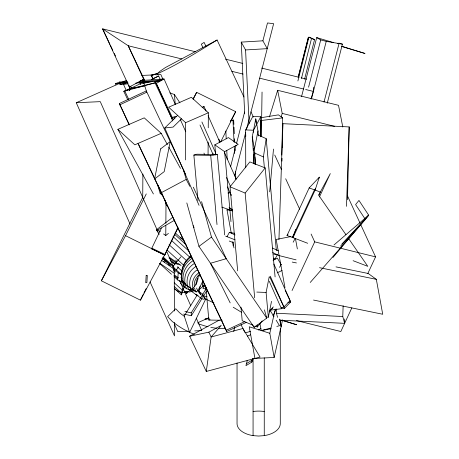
<?xml version="1.0" encoding="UTF-8"?>
<svg xmlns="http://www.w3.org/2000/svg" width="459" height="459" viewBox="0 0 459 459"><rect width="100%" height="100%" fill="white"/><g stroke="black" fill="none" stroke-linecap="round" stroke-linejoin="round"><path stroke-width="0.69" d="M142.887 174.064L142.726 197.404L101.37 280.799L140.414 300.157L164.597 255.043L178.063 227.882M163.553 233.958L165.779 235.513L165.848 225.489M165.865 223.344L166.003 202.585M185.379 159.921L185.631 122.685L168.665 107.205L191.386 97.302L208.352 112.782L208.248 127.786M208.065 154.224L208.151 142.078M261.372 136.466L262.049 92.058M260.597 136.271L260.964 120.533L260.448 120.172M281.786 155.062L282.652 117.888L278.406 114.865L261.102 117.711M281.987 161.12L282.055 158.292M282.302 147.695L282.514 138.509M282.629 133.563L282.859 123.672L349.19 126.919L347.503 199.648M280.397 320.193L344.634 323.343L344.738 319.057M310.984 98.915L313.302 91.41L313.422 87.21M277.563 317.358L276.444 313.262L276.593 308.97M278.94 239.569L282.859 123.672M344.634 323.343L342.775 316.515L343.137 305.78M346.505 206.338L349.19 126.919M173.192 266.237L180.909 256.845M172.745 266.662L181.701 274.838L181.253 282.05L177.742 279.996L178.195 272.778L172.923 267.97M198.208 274.878C198.902 287.586 184.92 298.769 174.328 288.447M269.674 191.839L273.495 149.083M247.263 360.384L245.961 365.662L251.79 362.105L252.926 358.777M251.79 362.105L252.467 358.846M206.28 371.451L211.134 336.992L221.221 325.437L208.856 332.161L189.665 336.212L206.28 371.451L260.064 357.056L242.909 328.489L211.134 336.992L208.856 332.161M264.373 167.615L263.403 156.955L266.186 138.652L257.889 134.894M183.939 283.226L181.471 293.089L181.397 294.873L184.369 286.628M201.008 294.712L199.189 291.58L200.141 286.382M254.303 164.081L252.261 136.839L255.755 118.864L257.975 130.999L258.342 135.91M254.952 155.297L254.475 148.98L257.975 130.999M266.209 317.135L268.349 317.215L266.1 292.446L269.267 276.565M268.349 317.215L271.516 301.334M233.751 331.507L234.595 327.33M181.305 281.751L196.217 291.976L197.84 290.645L202.792 294.208L201.828 298.792L191.323 315.717L183.6 314.065M282.572 319.877L281.069 326.865L279.646 319.12M269.812 333.274L249.254 326.791L254.929 358.433L274.149 357.458L269.812 333.274L275.274 309.131M274.149 357.458L281.178 326.372L279.938 319.464M298.339 77.164L308.305 37.615L298.149 77.164M297.897 80.95L308.936 37.145L314.57 39.6L304.587 79.206M301.454 78.489L311.615 38.177M230.544 166.818L236.064 145.314M236.597 143.231L244.618 112.013M262.898 40.817L241.245 42.113L245.576 49.951L267.23 48.654L262.898 40.817L267.488 22.95L273.639 23.684L246.454 129.553M234.532 175.975L245.743 132.324M301.557 96.562L316.704 37.598L333.613 42.63M308.58 87.17L320.709 39.939L316.704 37.598M311.449 98.989L326.246 41.356L342.42 44.15L327.261 103.183M323.985 102.15L339.132 43.169L337.463 43.594M269.444 116.902L277.655 90.303L338.518 105.312L342.793 127.023M281.16 116.804L282.21 113.407L277.655 90.303M307.691 243.281L292.997 237.647L295.665 229.46M292.997 237.647L315.126 190.078L319.338 177.163L309.154 187.96L287.024 235.53L292.349 237.395L293.462 236.219M185.333 291.941L186.606 293.657L187.14 292.366M318.741 178.448L319.338 177.163M292.349 237.395L314.478 189.831L315.591 188.655M319.407 196.991L330.291 173.6L318.707 195M292.056 290.541L314.702 241.859L311.11 234.05M351.841 307.857L340.83 331.518L296.468 320.577M367.757 273.65L375.565 256.874L360.682 224.531M151.533 248.824L151.849 248.199L165.062 254.487L164.741 255.112L151.533 248.824L161.407 228.117M164.741 255.112L177.788 227.75M212.557 154.878L213.154 153.599M219.023 141.309L219.643 140.018L218.381 139.421M205.89 298.683L189.624 332.396L184.22 315.947L197.152 295.114M101.37 280.799L125.554 235.685L146.26 193.927M193.199 99.282L196.647 92.322L235.691 111.68L220.75 141.802M140.414 300.157L143.271 294.391M143.908 293.112L146.128 288.625M202.792 294.208L203.515 296.107L204.898 297.943L204.198 299.331L201.828 298.792L188.804 289.422M186.606 293.657L187.243 292.406M245.737 167.856L245.634 129.931L252.829 116.471L260.741 116.781L260.792 136.828M253.552 132.347L253.546 130.241L260.741 116.781M193.073 98.989L196.647 92.322M230.263 121.801L230.82 120.769M231.141 120.16L235.691 111.68M203.205 280.73L197.84 290.645L199.189 291.58M227.039 236.683L229.408 232.306L234.503 233.292M204.886 284.907L202.958 288.464L206.034 289.009L206.705 287.77M274.637 259.794L277.351 254.774M279.537 267.39L281.235 264.241M293.158 242.209L295.206 238.433M191.323 315.717L191.219 312.854L206.028 288.998M203.262 296.48L206.493 291.276M127.177 90.452L127.682 89.66M176.376 269.898L178.465 267.018M334.014 244.94L368.675 215.162L365.312 219.31L355.599 204.582L358.961 200.434L368.675 215.162L332.941 257.488M237.67 270.856L230.028 186.796L249.828 161.912L265.182 167.902L275.09 276.903M254.676 297.793L245.152 193.067L265.182 167.902M255.055 326.056L257.333 327.003L262.227 320.852M269.347 311.902L273.352 306.87M231.267 233.115L227.004 209.883L227.601 209.172M310.238 282.451L365.375 219.408L340.589 246.11M341.903 244.004L368.675 215.162M287.024 235.53L287.994 234.497M269.915 310.192L284.534 308.339L290.685 301.965L285.2 290.335M203.337 107.24L204.037 106.528L206.068 111.101M269.244 281.195L281.149 308.052L281.906 307.283M281.149 308.052L283.914 306.945L290.105 300.651L273.874 264.051M199.063 205.345L164.764 127.969L177.725 115.249M181.575 118.766L173.1 127.086L164.764 127.969M269.135 311.42L272.629 307.995M199.493 289.29L203.348 286.129L202.918 285.383A13.259 10.373 19.8 0 1 202.207 282.583M165.779 235.513L168.436 233.367M156.634 229.609L157.638 231.973L156.634 229.609L172.9 217.17M264.436 309.877L266.742 318.116L254.2 327.399L198.954 246.368L211.496 237.091L201.587 201.633M217.096 40.013C197.829 51.735 178.729 64.03 158.183 73.411L157.902 73.027L160.088 71.208L165.332 67.593L217.096 40.013L243.953 96.975M200.044 274.539L198.85 275.268A19.886 15.56 19.8 0 0 194.277 286.267M258.44 330.01L260.85 328.541M246.225 363.746L252.054 360.189M142.829 79.78L143.948 79.109L144.556 80.405M156.806 230.464L174.73 220.131M129.759 90.412L129.18 89.103L139.49 84.123L152.072 81.484M172.544 120.964L171.718 118.221L173.972 116.93L176.365 116.356M230.911 120.625L233.665 120.12L233.872 124.418M143.948 79.109L129.358 87.009L130.27 88.943M189.665 336.212L219.253 320.118M214.818 144.855L228.41 137.58L238.204 144.356L224.606 151.636L214.818 144.855L215.724 154.838M157.535 184.352L160.134 193.325L186.193 179.383L183.594 170.404L185.757 174.54M122.719 82.574L126.799 82.322L122.719 82.574L126.191 90.406M158.676 76.01L151.636 79.436L158.676 76.01L160.415 79.935M273.082 260.264L277.362 258.182L281.172 264.774M277.219 272.847L282.107 270.46M129.191 124.837L119.346 103.522L146.323 90.916L184.329 171.517M119.759 104.836L146.737 92.225L142.778 79.619M246.598 322.247L226.666 331.559L226.253 330.245L244.899 321.535M130.046 224.032L76.274 102.741L126.437 80.325M197.812 322.706L208.874 317.766M153.404 193.968L117.883 129.335L144.235 117.848L161.201 133.334L167.386 144.591M161.201 133.334L134.848 144.815L117.883 129.335M185.631 122.685L208.352 112.782M127.751 99.746L123.781 91.33L129.145 89.035L155.917 82.631L173.462 119.828M154.063 81.472L158.762 81.048L161.344 80.055M123.781 91.33L155.917 82.631M116.001 84.904L115.45 83.664L119.529 82.029L127.424 81.49M137.264 82.368L158.78 81.082L164.047 78.971L175.321 104.4M155.102 82.981L171.718 118.221L172.544 117.888M202.207 107.263L204.037 106.528M157.322 73.515L151.556 75.569L151.12 75.156L157.322 73.515L157.93 74.811M161.39 260.224L173.726 268.785L174.242 268.613L174.403 310.995M245.863 332.712L250.516 331.358M198.007 200.669L193.859 155.073L196.882 154.213L217.354 154.574L224.652 234.888M205.907 287.581L208.856 320.038L210.067 319.694M259.955 323.664L261.228 330.595L270.718 328.059M276.817 326.424L279.525 325.701L276.175 320.25M193.887 290.874L189.429 292.033L184.638 291.339M129.18 89.103L145.17 85.753M290.92 236.551L276.157 239.489L284.976 287.569M261.228 330.595L271.062 328.747M120.247 84.364L121.664 84.181M123.081 84.003L125.204 83.733M227.899 193.021L230.034 192.751L231.25 195.333L227.429 186.888M287.879 302.326L290.685 301.965M205.093 318.988L206.51 318.804M260.964 120.533L282.652 117.888M193.859 155.073L210.71 155.371L217.354 154.574M161.298 79.964L139.37 81.937L140.58 84.513M119.524 84.582L127.981 83.825M135.738 83.125L152.652 81.599M205.098 319.114L209.35 318.735M121.36 82.591L119.747 82.758L121.056 82.729M280.283 328.678L280.283 423.571A21.619 12.479 0 0 1 264.258 435.625L258.664 436.05L253.07 435.625A21.619 12.479 0 0 1 237.045 423.571L237.045 362.926M140.156 80.612L164.047 78.971L156.289 83.418L171.718 118.221M115.45 83.664L128.027 82.913M230.848 120.287L233.665 120.12M141.762 75.448L152.985 74.937M155.79 74.806L160.851 74.576L162.87 79.132M76.274 102.741L100.274 101.646L159.141 234.429M188.356 331.18L177.765 331.662L174.3 323.836M194.708 330.893L201.765 330.572L196.28 318.207M208.856 320.038L222.196 320.279M245.634 129.931L253.546 130.241M256.822 292.079L266.1 292.446M276.444 313.262L342.775 316.515M183.766 286.582L186.515 288.745L191.495 290.214M192.034 290.277L193.652 290.461M227.004 209.883L231.657 210.44M178.195 263.391L181.116 265.417L177.776 264.068L175.229 263.741L169.979 260.098M180.14 237.785L182.883 238.181M203.544 295.946L207.032 296.623M273.639 254.085L277.138 254.802M336.005 266.88L368.238 273.495L376.323 279.336L382.726 314.254L313.543 300.06M273.312 258.199L275.411 258.629M292.228 262.078L296.434 262.944M319.562 267.689L376.323 279.336M202.677 286.313L203.945 286.582M184.891 311.5L191.219 312.854M195.609 51.792L102.592 28.848L129.358 87.009L131.044 86.866L131.653 88.162M225.455 59.154L242.811 63.434M261.55 68.058L299.033 77.307M301.115 77.818L306.669 79.189M181.804 58.976L128.233 45.757L102.592 28.848L109.971 44.38M231.898 71.329L243.029 74.077M259.725 78.196L303.56 89.012M305.648 89.522L313.302 91.41M282.21 113.407L334.772 126.374M314.702 241.859L375.565 256.874M296.084 259.863L279.112 255.6L272.703 252.599M338.857 43.244L342.42 44.15M320.709 39.939L326.246 41.356M350.137 49.01L365.003 53.479L342.041 46.382M281.774 320.273L296.64 324.743L281.992 320.204M341.542 46.388L349.488 48.809M309.154 187.96L314.478 189.831M169.813 92.879L174.42 94.531L179.945 102.879M221.852 207.107L232.661 210.985M311.885 38.573L314.57 39.6M315.126 190.078L320.33 192.074L318.793 195.385L345.925 234.675M353.103 260.701L367.797 266.34L348.76 238.778M225.639 236.127L235.014 239.822M229.282 241.038L233.206 242.587M230.028 186.796L245.152 193.067M253.133 325.259L242.203 320.726L240.975 307.191M263.403 156.955L254.395 152.876L255.428 164.253M272.491 248.061L278.28 250.775M229.408 232.306L235.065 234.956M195.781 294.443L198.11 295.533M204.301 298.436L213.957 302.963M308.936 37.145L311.294 38.286M125.554 235.685L164.597 255.043M178.195 272.778L181.701 274.838M233.212 307.237L241.669 312.384M229.511 207.979L232.392 209.981M169.44 257.321L176.445 262.175M168.958 257.947L177.776 264.068M162.102 258.532L173.663 266.564L173.135 266.186L173.737 270.942L175.39 272.089L173.726 268.785M163.668 261.274L164.838 262.089M168.367 264.533L170.128 265.755M173.066 267.798L174.242 268.613M159.818 263.259L174.259 273.277M174.386 275.016L178.471 277.85M181.219 280.983L189.527 287.454M193.864 290.346L196.217 291.976L195.345 290.467A19.886 15.56 19.8 0 1 194.576 288.074M156.863 229.293L160.208 231.623M229.075 207.411L232.696 209.998M203.377 296.853L204.898 297.943M160.134 193.325L162.939 195.815L157.833 184.988M175.149 232.816L184.3 241.199M174.523 234.228L186.09 244.785M173.049 236.62L188.856 251.044M171.178 240.183L190.152 257.499M169.084 244.71L187.002 261.062M166.858 249.857L184.248 265.727M170.421 260.523L174.638 264.373M177.272 266.777L182.016 271.108M163.186 257L173.198 266.14M162.727 257.522L168.528 262.812M162.411 258.377L170.295 265.572M180.944 277.282L181.993 278.246M173.995 275.429L177.622 278.739M180.215 281.103L181.253 282.05M159.629 263.466L171.471 274.275M174.047 276.622L177.742 279.996M180.611 283.392L183.244 285.796M174.259 282.824L182.166 290.036M174.311 286.548L181.471 293.089M174.277 288.407L181.397 294.873M181.391 279.875L185.321 283.828M200.979 294.844L199.2 293.003L197.066 289.308A18.377 14.378 19.8 0 1 196.607 288.028M202.614 285.062L203.348 286.129M211.496 237.091L266.742 318.116M175.74 260.092L176.801 261.796M270.271 310.663L273.96 316.658M193.721 290.518L193.692 290.467A21.785 17.04 19.8 0 1 199.183 272.617M168.763 147.092L180.444 168.355M186.193 179.383L189.814 186.32M230.183 302.888L210.474 263.271L226.23 258.698L193.314 187.169M240.992 324.616L244.808 332.287M143.891 78.718L128.233 45.757L144.206 80.463L143.604 79.16M110.585 45.676L112.742 50.203M114.274 53.439L115.507 56.032M250.975 111.864L253.414 117.039M205.942 46.279L204.106 42.389L201.323 44.196L202.849 47.438M269.886 277.276L284.534 308.339M151.556 75.569L153.082 78.81M151.12 75.156L152.956 79.051M130.063 88.226L128.841 85.632L130 88.248M129.145 89.035L129.794 90.4M124.825 91.083L128.795 99.505M119.346 103.522L129.386 124.814M138.819 144.815L226.253 330.245M138.016 143.547L226.666 331.559M347.583 196.073L360.086 223.24M274.746 155.027L281.482 169.669M285.67 178.763L299.738 209.333M193.159 225.644L194.054 227.589M150.047 281.906L174.5 335.902L174.449 322.384M208.093 115.679L219.976 142.474M224.325 152.279L236.207 179.079M201.908 121.968L215.816 153.346M226.539 177.53L230.596 186.681M270.294 276.226L283.914 306.945M199.998 125.003L213.28 154.97M203.951 153.088L204.53 154.396M180.261 119.346L185.775 131.79M173.972 116.93L174.839 118.887M119.529 82.029L120.115 83.337M166.261 250.494L174.351 268.744M179.549 280.46L182.435 286.967M183.009 288.269L190.801 305.843M203.463 284.936L204.031 286.663M164.718 199.499L166.479 205.58M253.821 326.051L254.2 327.399M186.813 202.941L198.954 246.368M295.441 238.531L297.352 248.933M252.261 136.839L254.475 148.98M232.816 241.56L233.975 247.9M266.186 138.652L276.352 250.499M257.138 324.863L257.333 327.003M224.606 151.636L230.969 221.622M232.856 242.329L233.178 245.904M210.71 155.371L217.004 224.577M174.42 94.531L175.252 104.526M255.755 118.864L256.024 122.427M255.055 156.697L255.634 164.414M245.576 49.951L249.117 123.431M241.245 42.113L244.687 113.448M245.651 133.483L245.789 136.34M234.01 127.281L234.325 133.724M234.566 138.738L234.738 142.319M235.083 149.479L235.151 150.908M233 120.505L234.033 141.98M234.239 146.272L234.583 153.432M235.45 171.327L235.828 179.199M225.828 130.97L226.207 138.847M226.757 150.305L227.211 159.612M253.592 148.504L253.597 150.615M253.609 154.826L253.632 163.398M264.258 357.854L264.258 435.625M253.07 358.571L253.07 435.625M253.07 411.511A21.619 12.479 0 0 1 264.258 411.511M196.039 284.787A18.377 14.378 19.8 0 1 197.766 278.154M199.349 276.146A18.377 14.378 19.8 0 1 200.313 275.262M275.761 309.762A65.987 51.626 19.8 0 1 272.985 315.557M250.608 334.789A65.987 51.626 19.8 0 1 247.401 336.074M194.484 334.387A65.987 51.626 19.8 0 1 172.182 321.375L167.627 316.653L175.728 308.752L179.48 312.642A56.623 44.299 19.8 0 0 184.42 316.349M225.53 328.644A56.623 44.299 19.8 0 1 218.427 328.426M217.055 328.294A56.623 44.299 19.8 0 1 210.824 327.359M208.07 326.762A56.623 44.299 19.8 0 1 198.013 323.566M191.093 290.168A24.912 19.49 19.8 0 1 197.709 269.542M188.643 289.577A27.982 21.889 19.8 0 1 195.781 266.593M186.515 288.745A30.782 24.08 19.8 0 1 194.691 263.259M184.851 287.724A33.123 25.916 19.8 0 1 193.365 260.477M182.636 283.255A34.85 27.265 19.8 0 1 192.132 258.297M181.305 275.779A35.842 28.039 19.8 0 1 191.196 256.822M181.615 272.531A36.026 28.183 19.8 0 1 181.758 271.177M182.125 269.198A36.026 28.183 19.8 0 1 190.955 255.921M146.18 275.503L145.727 282.715L146.88 282.618L147.328 275.406L146.18 275.503M160.587 148.905L154.591 178.964L164.213 171.614L170.209 141.556L160.587 148.905"/></g></svg>
